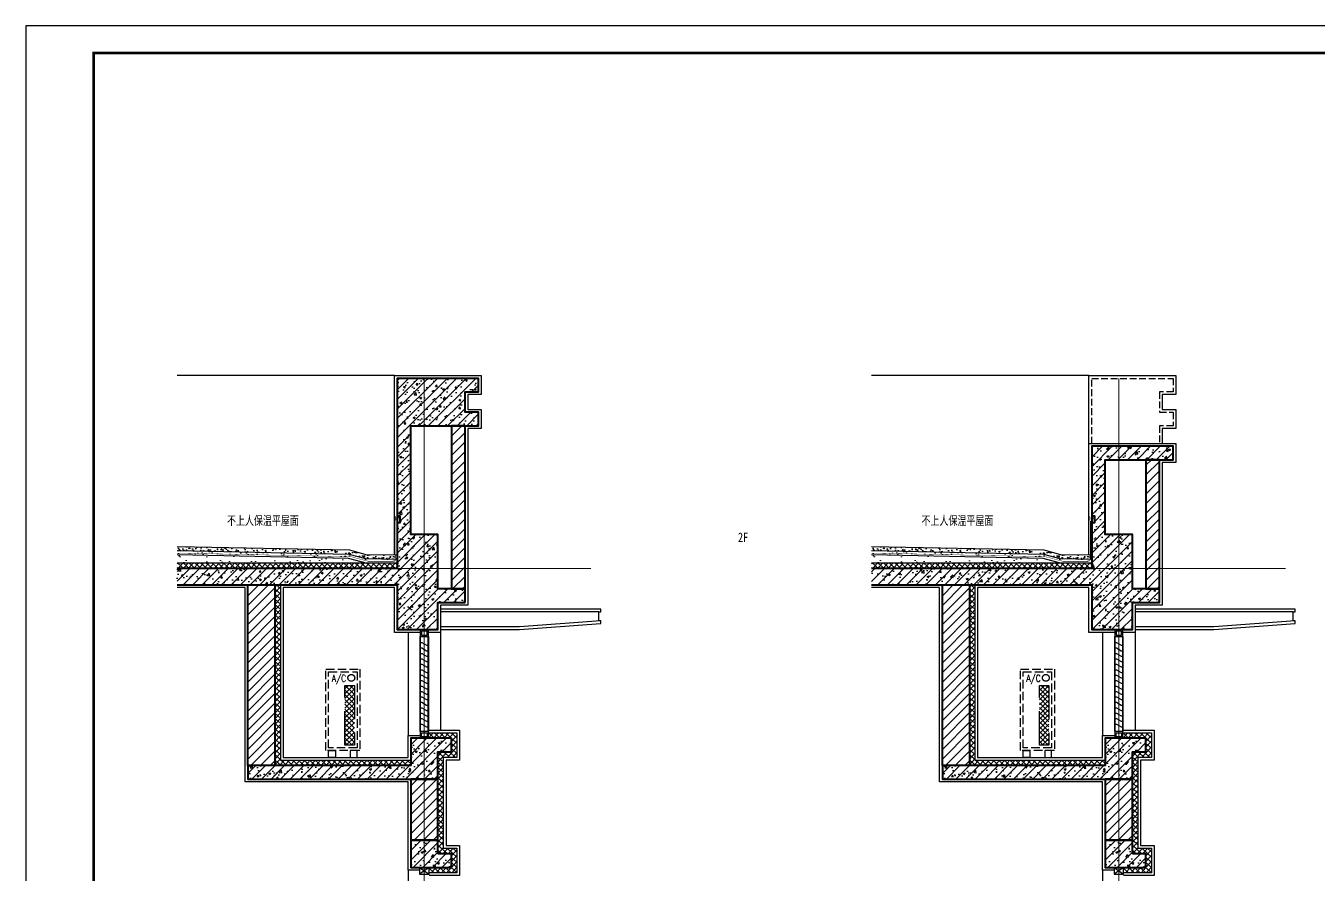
# Model space of a CAD drawing. Extents: x 1188826 to 1909461, y 608442 to 1651179.
# Drawn here: x 1791251 to 1800770, y 986048 to 992294 of the extents above; entities that cross this region are included whole.
import ezdxf

# ---------------------------------------------------------------- set-up
doc = ezdxf.new("R2010")
doc.units = 0
doc.header["$LTSCALE"] = 1000
doc.header["$MEASUREMENT"] = 0
for name, pattern in [('__DASH', [0.35, 0.25, -0.1]), ('ACAD_ISO10W100', [18.5, 12, -3, 0.5, -3]), ('DASH', [0.35, 0.25, -0.1]), ('DOTE', [2.42, 2, -0.2, 0.02, -0.2]), ('HIDDEN2', [0.1875, 0.125, -0.0625])]:
    doc.linetypes.add(name, pattern=pattern)
for name, color, linetype in [('A-HATH(填充)', 8, 'Continuous'), ('A-LM-HA(填充)', 8, 'Continuous'), ('A-LM-W(窗框)', 146, 'Continuous'), ('A-TEXT(房间)', 243, 'Continuous'), ('A-WA-I(保温层)', 40, 'Continuous'), ('A-WA-M(面层)', 43, 'Continuous'), ('A_H_MATERIAL', 40, 'Continuous'), ('PUB_TEXT', 4, 'Continuous'), ('WIN', 4, 'Continuous'), ('图框', 140, 'Continuous'), ('空调外机', 132, 'Continuous'), ('立面', 73, 'Continuous'), ('辅助线', 251, 'Continuous'), ('防水层', 192, 'Continuous')]:
    doc.layers.add(name, color=color, linetype=linetype)
for name, color, linetype, lineweight in [('DOTE', 19, 'DOTE', 9), ('PUB_HATCH', 8, 'Continuous', 9), ('WALL', 9, 'Continuous', 40)]:
    doc.layers.add(name, color=color, linetype=linetype, lineweight=lineweight)
doc.styles.add('HZ', font='txt.shx', dxfattribs={"width": 0.9, "bigfont": 'hztxt.shx'})
doc.styles.add('TXT', font='simplex.shx', dxfattribs={"width": 0.8, "bigfont": 'hztxt.shx'})
doc.styles.add('黑体', font='simhei.ttf')
pattern_1 = [(45, (492283.595, 356807.25), (-35.355339, 35.355339), []), (50, (492283.6, 356807.25), (143.452037, -12.550427), [15, -165]), (355, (492283.6, 356807.25), (-27.750267, 150.438427), [12, -132]), (100.4514, (492295.55, 356806.2), (115.701876, 137.887908), [12.748038, -140.228422]), (46.1842, (492283.6, 356847.25), (213.44821, -33.103803), [22.5, -247.5]), (96.6356, (492301.38, 356844.49), (186.93254, 194.823574), [19.122058, -210.3426]), (351.1842, (492283.6, 356847.25), (186.93239, 194.82372), [18, -198]), (21, (492303.6, 356837.25), (119.38141, -80.523778), [15, -165]), (326, (492303.6, 356837.25), (48.663066, 145.030009), [12, -132]), (71.4514, (492313.54, 356830.54), (168.044526, 64.5061), [12.748038, -140.228422]), (37.5, (492283.595, 356807.25), (2.431971, 66.5787708), [0, -130.4, 0, -134, 0, -132.5]), (7.5, (492283.595, 356807.25), (52.6139075, 78.8823424), [0, -76.4, 0, -127.4, 0, -50.5]), (327.5, (492238.995, 356807.25), (106.7644872, -4.5109743), [0, -50, 0, -156, 0, -207]), (317.5, (492218.995, 356807.25), (116.637234, 20.0209965), [0, -65, 0, -103.6, 0, -147])]
pattern_2 = [(47.8624052, (492303.57, 356808.247), (-20.97382044, 18.97631373), []), (137.8624052, (492303.57, 356808.247), (-18.97631373, -20.97382044), [])]
pattern_3 = [(37.5, (1325709.77, 620820.36), (-4.000078, 122.35331), [0, -96.52, 0, -107.95, 0, -103.1875]), (7.5, (1325709.77, 620820.36), (112.38082, 179.206275), [0, -52.07, 0, -86.995, 0, -33.3375]), (327.5, (1325631.66, 620820.36), (197.748093, 0.359296), [0, -31.75, 0, -114.3, 0, -149.225]), (317.5, (1325631.66, 620820.36), (190.889113, 55.73233), [0, -15.875, 0, -74.93, 0, -85.725])]
pattern_4 = [(45, (497399.35, 356807.25), (-35.355339, 35.355339), []), (50, (497399.35, 356807.25), (143.452037, -12.550427), [15, -165]), (355, (497399.35, 356807.25), (-27.750267, 150.438427), [12, -132]), (100.4514, (497411.3, 356806.2), (115.701876, 137.887908), [12.748038, -140.228422]), (46.1842, (497399.35, 356847.25), (213.44821, -33.103803), [22.5, -247.5]), (96.6356, (497417.14, 356844.49), (186.93254, 194.823574), [19.122058, -210.3426]), (351.1842, (497399.35, 356847.25), (186.93239, 194.82372), [18, -198]), (21, (497419.35, 356837.25), (119.38141, -80.523778), [15, -165]), (326, (497419.35, 356837.25), (48.663066, 145.030009), [12, -132]), (71.4514, (497429.3, 356830.54), (168.044526, 64.5061), [12.748038, -140.228422]), (37.5, (497399.35, 356807.25), (2.431971, 66.5787708), [0, -130.4, 0, -134, 0, -132.5]), (7.5, (497399.35, 356807.25), (52.6139075, 78.8823424), [0, -76.4, 0, -127.4, 0, -50.5]), (327.5, (497354.75, 356807.25), (106.7644872, -4.5109743), [0, -50, 0, -156, 0, -207]), (317.5, (497334.75, 356807.25), (116.637234, 20.0209965), [0, -65, 0, -103.6, 0, -147])]
pattern_5 = [(47.8624052, (497419.326, 356808.247), (-20.97382044, 18.97631373), []), (137.8624052, (497419.326, 356808.247), (-18.97631373, -20.97382044), [])]
pattern_6 = [(37.5, (1330825.53, 620820.36), (-4.000078, 122.35331), [0, -96.52, 0, -107.95, 0, -103.1875]), (7.5, (1330825.53, 620820.36), (112.38082, 179.206275), [0, -52.07, 0, -86.995, 0, -33.3375]), (327.5, (1330747.42, 620820.36), (197.748093, 0.359296), [0, -31.75, 0, -114.3, 0, -149.225]), (317.5, (1330747.42, 620820.36), (190.889113, 55.73233), [0, -15.875, 0, -74.93, 0, -85.725])]

# ---------------------------------------------------------------- blocks, each defined once
blk = doc.blocks.new('A$C63856392')
at = {"layer": '空调外机', "linetype": 'DASH'}
h = blk.add_hatch(dxfattribs=at)
h.set_pattern_fill('NET', color=256, scale=200, angle=45, style=0)
h.set_pattern_definition([(45, (-333662.741, 700712.276), (-17.6776695, 17.6776695), []), (135, (-333662.741, 700712.276), (-17.6776695, -17.6776695), [])])
h.paths.add_polyline_path([(140, 90), (210, 90), (210, 530), (140, 530)])
at = {"layer": '空调外机', "linetype": 'DASH', "ltscale": 0.25}
for points in [[(0, 650), (250, 650), (250, 50), (0, 50)], [(20, 630), (230, 630), (230, 70), (20, 70)]]:
    blk.add_lwpolyline(points, close=True, dxfattribs=at)
at = {"layer": '空调外机', "linetype": 'DASH'}
for points in [[(140, 530), (210, 530), (210, 90), (140, 90)], [(20, 50), (70, 50), (70, 0), (20, 0)], [(230, 50), (180, 50), (180, 0), (230, 0)]]:
    blk.add_lwpolyline(points, close=True, dxfattribs=at)
blk.add_circle((187.3, 585), 25, dxfattribs=at)
at = {"layer": '空调外机', "linetype": 'DASH', "style": 'HZ', "width": 0.8}
blk.add_text('A/C', height=50, dxfattribs=at).set_placement((44.4, 556.3))

msp = doc.modelspace()

# ---------------------------------------------------------------- hatches: boundary and pattern name
at = {"layer": 'A-HATH(填充)'}
h = msp.add_hatch(dxfattribs=at)
h.set_pattern_fill('钢筋混凝土', color=256, scale=20, style=0)
h.set_pattern_definition([(45, (511206.64, 356807.25), (-35.355339, 35.355339), []), (50, (511206.64, 356807.25), (143.452037, -12.550427), [15, -165]), (355, (511206.64, 356807.25), (-27.750267, 150.438427), [12, -132]), (100.4514, (511218.6, 356806.2), (115.701876, 137.887908), [12.748038, -140.228422]), (46.1842, (511206.64, 356847.25), (213.44821, -33.103803), [22.5, -247.5]), (96.6356, (511224.43, 356844.49), (186.93254, 194.823574), [19.122058, -210.3426]), (351.1842, (511206.64, 356847.25), (186.93239, 194.82372), [18, -198]), (21, (511226.64, 356837.25), (119.38141, -80.523778), [15, -165]), (326, (511226.64, 356837.25), (48.663066, 145.030009), [12, -132]), (71.4514, (511236.59, 356830.54), (168.044526, 64.5061), [12.748038, -140.228422]), (37.5, (511206.64, 356807.25), (2.431971, 66.5787708), [0, -130.4, 0, -134, 0, -132.5]), (7.5, (511206.64, 356807.25), (52.6139075, 78.8823424), [0, -76.4, 0, -127.4, 0, -50.5]), (327.5, (511162.04, 356807.25), (106.7644872, -4.5109743), [0, -50, 0, -156, 0, -207]), (317.5, (511142.04, 356807.25), (116.637234, 20.0209965), [0, -65, 0, -103.6, 0, -147])])
h.paths.add_polyline_path([(1792364.9, 988298.4), (1792364.9, 988178.4), (1793985.8, 988178.4), (1793985.8, 987848.4), (1794285.8, 987848.4), (1794285.8, 988048.4), (1794485.8, 988048.4), (1794485.8, 988148.4), (1794285.8, 988148.4), (1794285.8, 988548.4), (1794085.8, 988548.4), (1794085.8, 989348.4), (1794585.8, 989348.4), (1794585.8, 989448.4), (1794485.8, 989448.4), (1794485.8, 989598.4), (1794585.8, 989598.4), (1794585.8, 989698.4), (1793985.8, 989698.4), (1793985.8, 988298.4)])
h = msp.add_hatch(dxfattribs=at)
h.set_pattern_fill('钢筋混凝土', color=256, scale=20, style=0)
h.set_pattern_definition([(45, (499282.53, 356807.25), (-35.355339, 35.355339), []), (50, (499282.53, 356807.25), (143.452037, -12.550427), [15, -165]), (355, (499282.53, 356807.25), (-27.750267, 150.438427), [12, -132]), (100.4514, (499294.48, 356806.2), (115.701876, 137.887908), [12.748038, -140.228422]), (46.1842, (499282.53, 356847.25), (213.44821, -33.103803), [22.5, -247.5]), (96.6356, (499300.32, 356844.49), (186.93254, 194.823574), [19.122058, -210.3426]), (351.1842, (499282.53, 356847.25), (186.93239, 194.82372), [18, -198]), (21, (499302.53, 356837.25), (119.38141, -80.523778), [15, -165]), (326, (499302.53, 356837.25), (48.663066, 145.030009), [12, -132]), (71.4514, (499312.48, 356830.54), (168.044526, 64.5061), [12.748038, -140.228422]), (37.5, (499282.53, 356807.25), (2.431971, 66.5787708), [0, -130.4, 0, -134, 0, -132.5]), (7.5, (499282.53, 356807.25), (52.6139075, 78.8823424), [0, -76.4, 0, -127.4, 0, -50.5]), (327.5, (499237.93, 356807.25), (106.7644872, -4.5109743), [0, -50, 0, -156, 0, -207]), (317.5, (499217.93, 356807.25), (116.637234, 20.0209965), [0, -65, 0, -103.6, 0, -147])])
h.paths.add_polyline_path([(1797480.7, 988298.4), (1797480.7, 988178.4), (1799101.6, 988178.4), (1799101.6, 987848.4), (1799401.6, 987848.4), (1799401.6, 988048.4), (1799601.6, 988048.4), (1799601.6, 988148.4), (1799401.6, 988148.4), (1799401.6, 988548.4), (1799201.6, 988548.4), (1799201.6, 989098.4), (1799701.6, 989098.4), (1799701.6, 989198.4), (1799101.6, 989198.4), (1799101.6, 988298.4)])
h = msp.add_hatch(dxfattribs=at)
h.set_pattern_fill('钢筋混凝土', color=256, scale=20, style=0)
h.set_pattern_definition(pattern_1)
h.paths.add_polyline_path([(1794385.8, 987048.3), (1794085.8, 987048.3), (1794085.8, 986848.3), (1792885.8, 986848.3), (1792885.8, 986748.3), (1794285.8, 986748.3), (1794285.8, 986948.3), (1794385.8, 986948.3)])
h = msp.add_hatch(dxfattribs=at)
h.set_pattern_fill('钢筋混凝土', color=256, scale=20, style=0)
h.set_pattern_definition(pattern_4)
h.paths.add_polyline_path([(1799501.6, 987048.3), (1799201.6, 987048.3), (1799201.6, 986848.3), (1798001.6, 986848.3), (1798001.6, 986748.3), (1799401.6, 986748.3), (1799401.6, 986948.3), (1799501.6, 986948.3)])
h = msp.add_hatch(dxfattribs=at)
h.set_pattern_fill('钢筋混凝土', color=256, scale=20, style=0)
h.set_pattern_definition(pattern_1)
h.paths.add_polyline_path([(1794285.8, 986198.4), (1794285.8, 986298.4), (1794085.8, 986298.4), (1794085.8, 986098.4), (1794385.8, 986098.4), (1794385.8, 986198.4)])
h = msp.add_hatch(dxfattribs=at)
h.set_pattern_fill('钢筋混凝土', color=256, scale=20, style=0)
h.set_pattern_definition(pattern_4)
h.paths.add_polyline_path([(1799401.6, 986198.4), (1799401.6, 986298.4), (1799201.6, 986298.4), (1799201.6, 986098.4), (1799501.6, 986098.4), (1799501.6, 986198.4)])
at = {"layer": 'A-LM-HA(填充)'}
h = msp.add_hatch(dxfattribs=at)
h.set_pattern_fill('混凝土', color=256, scale=10, style=0)
h.set_pattern_definition([(50, (1325709.77, 620820.36), (71.726018, -6.2752135), [7.5, -82.5]), (355, (1325709.77, 620820.36), (-13.875133, 75.219213), [6, -66]), (100.4514, (1325715.746, 620819.836), (57.850938, 68.943954), [6.374019, -70.114211]), (46.1842, (1325709.77, 620840.36), (106.724105, -16.551901), [11.25, -123.75]), (96.6356, (1325718.66, 620838.98), (93.46627, 97.411787), [9.561029, -105.1713]), (351.1842, (1325709.77, 620840.36), (93.466195, 97.41186), [9, -99]), (21, (1325719.77, 620835.36), (59.690705, -40.261889), [7.5, -82.5]), (326, (1325719.77, 620835.36), (24.331533, 72.5150045), [6, -66]), (71.4514, (1325724.74, 620832.004), (84.022263, 32.25305), [6.374019, -70.114211]), (37.5, (1325709.77, 620820.36), (1.2159855, 33.2893854), [0, -65.2, 0, -67, 0, -66.25]), (7.5, (1325709.77, 620820.36), (26.3069537, 39.4411712), [0, -38.2, 0, -63.7, 0, -25.25]), (327.5, (1325687.47, 620820.36), (53.3822436, -2.2554872), [0, -25, 0, -78, 0, -103.5]), (317.5, (1325677.47, 620820.36), (58.318617, 10.0104982), [0, -32.5, 0, -51.8, 0, -73.5])])
h.paths.add_polyline_path([(1792364.9, 988460.6), (1792364.9, 988430.6), (1793629.8, 988405.3), (1793751.7, 988372.8), (1793985.8, 988368.2), (1793985.8, 988398.2), (1793756, 988402.8), (1793634, 988435.2)])
h = msp.add_hatch(dxfattribs=at)
h.set_pattern_fill('混凝土', color=256, scale=10, style=0)
h.set_pattern_definition([(50, (1330825.525, 620820.36), (71.726018, -6.2752135), [7.5, -82.5]), (355, (1330825.525, 620820.36), (-13.875133, 75.219213), [6, -66]), (100.4514, (1330831.5, 620819.836), (57.850938, 68.943954), [6.374019, -70.114211]), (46.1842, (1330825.525, 620840.36), (106.724105, -16.551901), [11.25, -123.75]), (96.6356, (1330834.42, 620838.98), (93.46627, 97.411787), [9.561029, -105.1713]), (351.1842, (1330825.53, 620840.36), (93.466195, 97.41186), [9, -99]), (21, (1330835.525, 620835.36), (59.690705, -40.261889), [7.5, -82.5]), (326, (1330835.525, 620835.36), (24.331533, 72.5150045), [6, -66]), (71.4514, (1330840.5, 620832.004), (84.022263, 32.25305), [6.374019, -70.114211]), (37.5, (1330825.525, 620820.36), (1.2159855, 33.2893854), [0, -65.2, 0, -67, 0, -66.25]), (7.5, (1330825.525, 620820.36), (26.3069537, 39.4411712), [0, -38.2, 0, -63.7, 0, -25.25]), (327.5, (1330803.225, 620820.36), (53.3822436, -2.2554872), [0, -25, 0, -78, 0, -103.5]), (317.5, (1330793.225, 620820.36), (58.318617, 10.0104982), [0, -32.5, 0, -51.8, 0, -73.5])])
h.paths.add_polyline_path([(1797480.7, 988460.6), (1797480.7, 988430.6), (1798745.6, 988405.3), (1798867.5, 988372.8), (1799101.6, 988368.2), (1799101.6, 988398.2), (1798871.7, 988402.8), (1798749.8, 988435.2)])
at = {"layer": 'PUB_HATCH'}
h = msp.add_hatch(dxfattribs=at)
h.set_pattern_fill('普通砖', color=256, scale=20, style=0)
h.set_pattern_definition([(45, (511206.64, 356843.15), (-35.3553532, 35.3553532), [])])
h.paths.add_polyline_path([(1794385.8, 988148.4), (1794485.8, 988148.4), (1794485.8, 989348.4), (1794385.8, 989348.4)])
h = msp.add_hatch(dxfattribs=at)
h.set_pattern_fill('普通砖', color=256, scale=20, style=0)
h.set_pattern_definition([(45, (499282.53, 356843.15), (-35.3553532, 35.3553532), [])])
h.paths.add_polyline_path([(1799501.6, 988148.4), (1799601.6, 988148.4), (1799601.6, 989098.4), (1799501.6, 989098.4)])
h = msp.add_hatch(dxfattribs=at)
h.set_pattern_fill('AR-SAND', color=256, scale=50)
h.set_pattern_definition(pattern_3)
h.paths.add_polyline_path([(1792364.9, 988430.6), (1792364.9, 988400.6), (1793625.6, 988375.4), (1793764.6, 988338.4), (1793985.8, 988338.4), (1793985.8, 988368.2), (1793751.7, 988372.8), (1793629.8, 988405.3)])
h = msp.add_hatch(dxfattribs=at)
h.set_pattern_fill('AR-SAND', color=256, scale=50)
h.set_pattern_definition(pattern_3)
h.paths.add_polyline_path([(1792364.9, 988400.6), (1792364.9, 988338.4), (1793764.6, 988338.4), (1793625.6, 988375.4)])
h = msp.add_hatch(dxfattribs=at)
h.set_pattern_fill('AR-SAND', color=256, scale=50)
h.set_pattern_definition(pattern_6)
h.paths.add_polyline_path([(1797480.7, 988430.6), (1797480.7, 988400.6), (1798741.3, 988375.4), (1798880.4, 988338.4), (1799101.6, 988338.4), (1799101.6, 988368.2), (1798867.5, 988372.8), (1798745.6, 988405.3)])
h = msp.add_hatch(dxfattribs=at)
h.set_pattern_fill('AR-SAND', color=256, scale=50)
h.set_pattern_definition(pattern_6)
h.paths.add_polyline_path([(1797480.7, 988400.6), (1797480.7, 988338.4), (1798880.4, 988338.4), (1798741.3, 988375.4)])
h = msp.add_hatch(dxfattribs=at)
h.set_pattern_fill('多孔材料', color=256, scale=10, angle=2.86241, style=0)
h.set_pattern_definition(pattern_2)
h.paths.add_polyline_path([(1793985.8, 988298.4), (1793985.8, 988338.4), (1792364.9, 988338.4), (1792364.9, 988298.4)])
h = msp.add_hatch(dxfattribs=at)
h.set_pattern_fill('多孔材料', color=256, scale=10, angle=2.86241, style=0)
h.set_pattern_definition(pattern_5)
edge = h.paths.add_edge_path()
edge.add_line((1797480.7, 988298.4), (1799101.6, 988298.4))
edge.add_line((1799101.6, 988298.4), (1799101.6, 988338.4))
edge.add_line((1799101.6, 988338.4), (1797480.7, 988338.4))
h = msp.add_hatch(dxfattribs=at)
h.set_pattern_fill('普通砖', color=256, scale=20, style=0)
h.set_pattern_definition([(45, (492283.595, 356843.15), (-35.3553532, 35.3553532), [])])
h.paths.add_polyline_path([(1792885.8, 988178.4), (1793085.8, 988178.4), (1793085.8, 986848.3), (1792885.8, 986848.3)])
h = msp.add_hatch(dxfattribs=at)
h.set_pattern_fill('多孔材料', color=256, scale=10, angle=2.86241, style=0)
h.set_pattern_definition(pattern_2)
h.paths.add_polyline_path([(1793125.8, 988178.4), (1793085.8, 988178.4), (1793085.8, 986848.3), (1794085.8, 986848.3), (1794085.8, 986888.3), (1793125.8, 986888.3)])
h = msp.add_hatch(dxfattribs=at)
h.set_pattern_fill('普通砖', color=256, scale=20, style=0)
h.set_pattern_definition([(45, (497399.35, 356843.15), (-35.3553532, 35.3553532), [])])
h.paths.add_polyline_path([(1798001.6, 988178.4), (1798201.6, 988178.4), (1798201.6, 986848.3), (1798001.6, 986848.3)])
h = msp.add_hatch(dxfattribs=at)
h.set_pattern_fill('多孔材料', color=256, scale=10, angle=2.86241, style=0)
h.set_pattern_definition(pattern_5)
h.paths.add_polyline_path([(1798241.6, 988178.4), (1798201.6, 988178.4), (1798201.6, 986848.3), (1799201.6, 986848.3), (1799201.6, 986888.3), (1798241.6, 986888.3)])
h = msp.add_hatch(dxfattribs=at)
h.set_pattern_fill('多孔材料', color=256, scale=10, angle=2.86241, style=0)
h.set_pattern_definition(pattern_2)
h.paths.add_polyline_path([(1794325.8, 986908.3), (1794425.8, 986908.3), (1794425.8, 987088.3), (1794215.8, 987088.3), (1794215.8, 987048.3), (1794385.8, 987048.3), (1794385.8, 986948.3), (1794285.8, 986948.3), (1794285.8, 986748.3), (1794285.8, 986298.4), (1794285.8, 986298.4), (1794285.8, 986198.4), (1794385.8, 986198.4), (1794385.8, 986098.4), (1794220.8, 986098.4), (1794220.8, 986058.4), (1794425.8, 986058.4), (1794425.8, 986238.4), (1794325.8, 986238.4)])
h = msp.add_hatch(dxfattribs=at)
h.set_pattern_fill('多孔材料', color=256, scale=10, angle=2.86241, style=0)
h.set_pattern_definition(pattern_5)
h.paths.add_polyline_path([(1799441.6, 986908.3), (1799541.6, 986908.3), (1799541.6, 987088.3), (1799331.6, 987088.3), (1799331.6, 987048.3), (1799501.6, 987048.3), (1799501.6, 986948.3), (1799401.6, 986948.3), (1799401.6, 986748.3), (1799401.6, 986298.4), (1799401.6, 986298.4), (1799401.6, 986198.4), (1799501.6, 986198.4), (1799501.6, 986098.4), (1799336.6, 986098.4), (1799336.6, 986058.4), (1799541.6, 986058.4), (1799541.6, 986238.4), (1799441.6, 986238.4)])
h = msp.add_hatch(dxfattribs=at)
h.set_pattern_fill('普通砖', color=256, scale=20, style=0)
h.set_pattern_definition([(45, (481458.33, 365338.814), (-35.3553532, 35.3553532), [])])
h.paths.add_polyline_path([(1794085.8, 986298.4), (1794285.8, 986298.4), (1794285.8, 986748.3), (1794085.8, 986748.3)])
h = msp.add_hatch(dxfattribs=at)
h.set_pattern_fill('普通砖', color=256, scale=20, style=0)
h.set_pattern_definition([(45, (486574.09, 365338.814), (-35.3553532, 35.3553532), [])])
h.paths.add_polyline_path([(1799201.6, 986298.4), (1799401.6, 986298.4), (1799401.6, 986748.3), (1799201.6, 986748.3)])

# ---------------------------------------------------------------- linework, layer by layer
at = {"layer": 'A-LM-W(窗框)'}
for p, q in [((1794150.8, 986098.4, 0), (1794220.8, 986048.4, 0)), ((1794220.8, 986098.4, 0), (1794150.8, 986048.4, 0)), ((1799266.6, 986098.4, 0), (1799336.6, 986048.4, 0)), ((1799336.6, 986098.4, 0), (1799266.6, 986048.4, 0))]:
    msp.add_line(p, q, dxfattribs=at)
at = {"layer": 'A-LM-W(窗框)', "elevation": 0}
for points in [[(1794220.8, 986098.4), (1794150.8, 986098.4), (1794150.8, 986048.4), (1794220.8, 986048.4), (1794220.8, 986098.4)], [(1799336.6, 986098.4), (1799266.6, 986098.4), (1799266.6, 986048.4), (1799336.6, 986048.4), (1799336.6, 986098.4)]]:
    msp.add_lwpolyline(points, dxfattribs=at)
at = {"layer": 'A-WA-I(保温层)'}
for points in [[(1792364.9, 988298.4), (1793985.8, 988298.4), (1793985.8, 988338.4), (1792364.9, 988338.4)], [(1797480.7, 988298.4), (1799101.6, 988298.4), (1799101.6, 988338.4), (1797480.7, 988338.4)], [(1793125.8, 988178.4), (1793125.8, 986888.3), (1794085.8, 986888.3)], [(1798241.6, 988178.4), (1798241.6, 986888.3), (1799201.6, 986888.3)], [(1794215.8, 987088.3), (1794425.8, 987088.3), (1794425.8, 986908.3), (1794325.8, 986908.3), (1794325.8, 986238.4), (1794425.8, 986238.4), (1794425.8, 986058.4), (1794220.8, 986058.4)], [(1799331.6, 987088.3), (1799541.6, 987088.3), (1799541.6, 986908.3), (1799441.6, 986908.3), (1799441.6, 986238.4), (1799541.6, 986238.4), (1799541.6, 986058.4), (1799336.6, 986058.4)]]:
    msp.add_lwpolyline(points, dxfattribs=at)
at = {"layer": 'A-WA-M(面层)'}
for points in [[(1793965.8, 988398.6), (1793965.8, 989718.4), (1794605.8, 989718.4), (1794605.8, 989578.4), (1794505.8, 989578.4), (1794505.8, 989468.4), (1794605.8, 989468.4), (1794605.8, 989328.4), (1794505.8, 989328.4), (1794505.8, 988028.4), (1794305.8, 988028.4), (1794305.8, 987828.4), (1794215.8, 987828.4)], [(1799081.6, 988398.6), (1799081.6, 989218.4), (1799721.6, 989218.4), (1799721.6, 989078.4), (1799621.6, 989078.4), (1799621.6, 988028.4), (1799421.6, 988028.4), (1799421.6, 987828.4), (1799331.6, 987828.4)], [(1792364.9, 988460.6), (1793634, 988435.2), (1793756, 988402.8)], [(1797480.7, 988460.6), (1798749.8, 988435.2), (1798871.7, 988402.8)], [(1792364.9, 988430.6), (1793629.8, 988405.3), (1793751.7, 988372.8), (1793985.8, 988368.2)], [(1792364.9, 988400.6), (1793625.6, 988375.4), (1793764.6, 988338.4)], [(1793756, 988402.8), (1793985.2, 988398.2)], [(1797480.7, 988430.6), (1798745.6, 988405.3), (1798867.5, 988372.8), (1799101.6, 988368.2)], [(1797480.7, 988400.6), (1798741.3, 988375.4), (1798880.4, 988338.4)], [(1798871.7, 988402.8), (1799101, 988398.2)], [(1794155.8, 987828.3), (1793965.8, 987828.4), (1793965.8, 988158.4), (1793145.8, 988158.4), (1793145.8, 986908.3), (1794065.8, 986908.3), (1794065.8, 987068.3), (1794155.8, 987068.3)], [(1799271.5, 987828.3), (1799081.6, 987828.4), (1799081.6, 988158.4), (1798261.6, 988158.4), (1798261.6, 986908.3), (1799181.6, 986908.3), (1799181.6, 987068.3), (1799271.6, 987068.3)], [(1794215.8, 987108.3), (1794445.8, 987108.3), (1794445.8, 986888.3), (1794345.8, 986888.3), (1794345.8, 986258.4), (1794445.8, 986258.4), (1794445.8, 986038.4), (1794220.8, 986038.4)], [(1799331.6, 987108.3), (1799561.6, 987108.3), (1799561.6, 986888.3), (1799461.6, 986888.3), (1799461.6, 986258.4), (1799561.6, 986258.4), (1799561.6, 986038.4), (1799336.6, 986038.4)]]:
    msp.add_lwpolyline(points, dxfattribs=at)
at = {"layer": 'A-WA-M(面层)', "elevation": 0}
for points in [[(1794150.8, 986078.4), (1794065.8, 986078.4), (1794065.8, 986728.3), (1792865.8, 986728.3), (1792865.8, 988158.4), (1792364.9, 988158.4)], [(1799266.6, 986078.4), (1799181.6, 986078.4), (1799181.6, 986728.3), (1797981.6, 986728.3), (1797981.6, 988158.4), (1797480.7, 988158.4)]]:
    msp.add_lwpolyline(points, dxfattribs=at)
at = {"layer": 'A_H_MATERIAL'}
for p, q in [((1794155.8, 987098.3), (1794155.8, 987798.3)), ((1794158.8, 987098.3), (1794158.8, 987798.3)), ((1794212.8, 987798.3), (1794212.8, 987098.3)), ((1794215.8, 987798.3), (1794215.8, 987098.3)), ((1799271.6, 987098.3), (1799271.6, 987798.3)), ((1799274.6, 987098.3), (1799274.6, 987798.3)), ((1799328.6, 987798.3), (1799328.6, 987098.3)), ((1799331.6, 987798.3), (1799331.6, 987098.3))]:
    msp.add_line(p, q, dxfattribs=at)
for points in [[(1794215.8, 987848.3), (1794155.8, 987848.3), (1794155.8, 987798.3), (1794215.8, 987798.3)], [(1794205.8, 987838.3), (1794165.8, 987838.3), (1794165.8, 987808.3), (1794205.8, 987808.3)], [(1799331.6, 987848.3), (1799271.6, 987848.3), (1799271.6, 987798.3), (1799331.6, 987798.3)], [(1799321.6, 987838.3), (1799281.6, 987838.3), (1799281.6, 987808.3), (1799321.6, 987808.3)], [(1794215.8, 987098.3), (1794155.8, 987098.3), (1794155.8, 987048.3), (1794215.8, 987048.3)], [(1794205.8, 987058.3), (1794165.8, 987058.3), (1794165.8, 987088.3), (1794205.8, 987088.3)], [(1799331.6, 987098.3), (1799271.6, 987098.3), (1799271.6, 987048.3), (1799331.6, 987048.3)], [(1799321.6, 987058.3), (1799281.6, 987058.3), (1799281.6, 987088.3), (1799321.6, 987088.3)]]:
    msp.add_lwpolyline(points, close=True, dxfattribs=at)
for points in [[(1794158.8, 987753.4), (1794168.8, 987753.4), (1794202.8, 987733.4), (1794212.8, 987733.4)], [(1794158.8, 987713.4), (1794168.8, 987713.4), (1794202.8, 987693.4), (1794212.8, 987693.4)], [(1799274.6, 987753.4), (1799284.6, 987753.4), (1799318.6, 987733.4), (1799328.6, 987733.4)], [(1799274.6, 987713.4), (1799284.6, 987713.4), (1799318.6, 987693.4), (1799328.6, 987693.4)], [(1794158.8, 987673.4), (1794168.8, 987673.4), (1794202.8, 987653.4), (1794212.8, 987653.4)], [(1794158.8, 987633.4), (1794168.8, 987633.4), (1794202.8, 987613.4), (1794212.8, 987613.4)], [(1794158.8, 987593.4), (1794168.8, 987593.4), (1794202.8, 987573.4), (1794212.8, 987573.4)], [(1799274.6, 987673.4), (1799284.6, 987673.4), (1799318.6, 987653.4), (1799328.6, 987653.4)], [(1799274.6, 987633.4), (1799284.6, 987633.4), (1799318.6, 987613.4), (1799328.6, 987613.4)], [(1799274.6, 987593.4), (1799284.6, 987593.4), (1799318.6, 987573.4), (1799328.6, 987573.4)], [(1794158.8, 987553.4), (1794168.8, 987553.4), (1794202.8, 987533.4), (1794212.8, 987533.4)], [(1794158.8, 987513.4), (1794168.8, 987513.4), (1794202.8, 987493.4), (1794212.8, 987493.4)], [(1799274.6, 987553.4), (1799284.6, 987553.4), (1799318.6, 987533.4), (1799328.6, 987533.4)], [(1799274.6, 987513.4), (1799284.6, 987513.4), (1799318.6, 987493.4), (1799328.6, 987493.4)], [(1794158.8, 987473.4), (1794168.8, 987473.4), (1794202.8, 987453.4), (1794212.8, 987453.4)], [(1794158.8, 987433.4), (1794168.8, 987433.4), (1794202.8, 987413.4), (1794212.8, 987413.4)], [(1799274.6, 987473.4), (1799284.6, 987473.4), (1799318.6, 987453.4), (1799328.6, 987453.4)], [(1799274.6, 987433.4), (1799284.6, 987433.4), (1799318.6, 987413.4), (1799328.6, 987413.4)], [(1794158.8, 987393.4), (1794168.8, 987393.4), (1794202.8, 987373.4), (1794212.8, 987373.4)], [(1794158.8, 987353.4), (1794168.8, 987353.4), (1794202.8, 987333.4), (1794212.8, 987333.4)], [(1794158.8, 987313.4), (1794168.8, 987313.4), (1794202.8, 987293.4), (1794212.8, 987293.4)], [(1799274.6, 987393.4), (1799284.6, 987393.4), (1799318.6, 987373.4), (1799328.6, 987373.4)], [(1799274.6, 987353.4), (1799284.6, 987353.4), (1799318.6, 987333.4), (1799328.6, 987333.4)], [(1799274.6, 987313.4), (1799284.6, 987313.4), (1799318.6, 987293.4), (1799328.6, 987293.4)], [(1794158.8, 987273.4), (1794168.8, 987273.4), (1794202.8, 987253.4), (1794212.8, 987253.4)], [(1794158.8, 987233.4), (1794168.8, 987233.4), (1794202.8, 987213.4), (1794212.8, 987213.4)], [(1799274.6, 987273.4), (1799284.6, 987273.4), (1799318.6, 987253.4), (1799328.6, 987253.4)], [(1799274.6, 987233.4), (1799284.6, 987233.4), (1799318.6, 987213.4), (1799328.6, 987213.4)], [(1794158.8, 987193.4), (1794168.8, 987193.4), (1794202.8, 987173.4), (1794212.8, 987173.4)], [(1794158.8, 987153.4), (1794168.8, 987153.4), (1794202.8, 987133.4), (1794212.8, 987133.4)], [(1799274.6, 987193.4), (1799284.6, 987193.4), (1799318.6, 987173.4), (1799328.6, 987173.4)], [(1799274.6, 987153.4), (1799284.6, 987153.4), (1799318.6, 987133.4), (1799328.6, 987133.4)]]:
    msp.add_lwpolyline(points, dxfattribs=at)
at = {"layer": 'DOTE', "linetype": 'ACAD_ISO10W100', "ltscale": 100}
for p, q in [((1794185.8, 989698.4), (1794185.8, 982798.4)), ((1799301.6, 989698.4), (1799301.6, 982798.4)), ((1792364.9, 988298.4), (1795413, 988298.4)), ((1797480.7, 988298.4), (1800528.7, 988298.4))]:
    msp.add_line(p, q, dxfattribs=at)
at = {"layer": 'WALL'}
for points in [[(1794485.8, 988048.4), (1794485.8, 988148.4), (1794285.8, 988148.4), (1794285.8, 988548.4), (1794085.8, 988548.4), (1794085.8, 989348.4), (1794585.8, 989348.4), (1794585.8, 989448.4), (1794485.8, 989448.4), (1794485.8, 989598.4), (1794585.8, 989598.4), (1794585.8, 989698.4), (1793985.8, 989698.4), (1793985.8, 988298.4), (1792364.9, 988298.4)], [(1793985.8, 989698.4), (1793985.8, 989348.4)], [(1799401.6, 988148.4), (1799401.6, 988548.4), (1799201.6, 988548.4), (1799201.6, 989098.4), (1799701.6, 989098.4), (1799701.6, 989198.4), (1799101.6, 989198.4), (1799101.6, 988298.4), (1797480.7, 988298.4)], [(1793985.8, 988685.3), (1794005.8, 988685.3), (1794005.8, 988635.3), (1793985.8, 988635.3)], [(1799101.6, 988685.3), (1799121.6, 988685.3), (1799121.6, 988635.3), (1799101.6, 988635.3)], [(1792364.9, 988178.4), (1793985.8, 988178.4), (1793985.8, 987848.4), (1794285.8, 987848.4), (1794285.8, 988048.4), (1794485.8, 988048.4)], [(1797480.7, 988178.4), (1799101.6, 988178.4), (1799101.6, 987848.4), (1799401.6, 987848.4), (1799401.6, 988048.4), (1799601.6, 988048.4), (1799601.6, 988148.4), (1799401.6, 988148.4)], [(1794385.8, 987048.3), (1794085.8, 987048.3), (1794085.8, 986848.3), (1792885.8, 986848.3), (1792885.8, 986748.3), (1794285.8, 986748.3), (1794285.8, 986948.3), (1794385.8, 986948.3), (1794385.8, 987048.3)], [(1799501.6, 987048.3), (1799201.6, 987048.3), (1799201.6, 986848.3), (1798001.6, 986848.3), (1798001.6, 986748.3), (1799401.6, 986748.3), (1799401.6, 986948.3), (1799501.6, 986948.3), (1799501.6, 987048.3)], [(1794285.8, 986198.4), (1794285.8, 986298.4), (1794085.8, 986298.4), (1794085.8, 986098.4), (1794385.8, 986098.4), (1794385.8, 986198.4), (1794285.8, 986198.4)], [(1799401.6, 986198.4), (1799401.6, 986298.4), (1799201.6, 986298.4), (1799201.6, 986098.4), (1799501.6, 986098.4), (1799501.6, 986198.4), (1799401.6, 986198.4)]]:
    msp.add_lwpolyline(points, dxfattribs=at)
for points in [[(1794385.8, 988148.4), (1794485.8, 988148.4), (1794485.8, 989348.4), (1794385.8, 989348.4)], [(1799501.6, 988148.4), (1799601.6, 988148.4), (1799601.6, 989098.4), (1799501.6, 989098.4)], [(1792885.8, 988178.4), (1793085.8, 988178.4), (1793085.8, 986848.3), (1792885.8, 986848.3)], [(1798001.6, 988178.4), (1798201.6, 988178.4), (1798201.6, 986848.3), (1798001.6, 986848.3)], [(1794085.8, 986298.4), (1794285.8, 986298.4), (1794285.8, 986748.3), (1794085.8, 986748.3)], [(1799201.6, 986298.4), (1799401.6, 986298.4), (1799401.6, 986748.3), (1799201.6, 986748.3)]]:
    msp.add_lwpolyline(points, close=True, dxfattribs=at)
at = {"layer": '图框'}
msp.add_lwpolyline([(1791250.9, 980413.6), (1808070.9, 980413.6), (1808070.9, 992293.6), (1791250.9, 992293.6)], close=True, dxfattribs=at)
at = {"layer": '图框', "const_width": 20}
msp.add_lwpolyline([(1791750.9, 980613.6), (1807870.9, 980613.6), (1807870.9, 992093.6), (1791750.9, 992093.6)], close=True, dxfattribs=at)
at = {"layer": '立面', "color": 4}
for p, q in [((1795470.8, 987978.4), (1794305.8, 987978.4)), ((1800586.6, 987978.4), (1799421.6, 987978.4))]:
    msp.add_line(p, q, dxfattribs=at)
for points in [[(1794305.8, 987848.4), (1794885.8, 987848.4), (1795485.8, 987893.4), (1795485.8, 987913.4), (1795470.8, 987912.2), (1795470.8, 987978.4), (1795485.8, 987978.4), (1795485.8, 987998.4), (1794305.8, 987998.4), (1794305.8, 987848.4)], [(1799421.6, 987848.4), (1800001.6, 987848.4), (1800601.6, 987893.4), (1800601.6, 987913.4), (1800586.6, 987912.2), (1800586.6, 987978.4), (1800601.6, 987978.4), (1800601.6, 987998.4), (1799421.6, 987998.4)], [(1799421.6, 987998.4), (1799421.6, 987848.4)], [(1795485.8, 987913.3), (1794886.6, 987868.4), (1794305.8, 987868.4)], [(1800601.6, 987913.3), (1800002.3, 987868.4), (1799421.6, 987868.4)]]:
    msp.add_lwpolyline(points, dxfattribs=at)
at = {"layer": '辅助线'}
for points in [[(1793965.8, 989718.4), (1792364.9, 989718.4)], [(1799081.6, 989718.4), (1797480.7, 989718.4)], [(1799081.6, 989218.4), (1799081.6, 989718.4), (1799721.6, 989718.4), (1799721.6, 989578.4), (1799621.6, 989578.4), (1799621.6, 989468.4), (1799721.6, 989468.4), (1799721.6, 989328.4), (1799621.6, 989328.4), (1799621.6, 989218.4)], [(1794065.8, 987828.4), (1794065.8, 987068.3)], [(1794305.8, 987828.4), (1794305.8, 987108.3)], [(1799181.6, 987828.4), (1799181.6, 987068.3)], [(1799421.6, 987828.4), (1799421.6, 987108.3)]]:
    msp.add_lwpolyline(points, dxfattribs=at)
at = {"layer": '辅助线', "linetype": '__DASH', "ltscale": 0.2}
msp.add_lwpolyline([(1799101.6, 989218.4), (1799101.6, 989698.4), (1799701.6, 989698.4), (1799701.6, 989598.4), (1799601.6, 989598.4), (1799601.6, 989448.4), (1799701.6, 989448.4), (1799701.6, 989348.4), (1799601.6, 989348.4), (1799601.6, 989218.4)], dxfattribs=at)
at = {"layer": '辅助线', "elevation": 0}
for points in [[(1794065.8, 986078.4), (1794065.8, 983498.4)], [(1799181.6, 986078.4), (1799181.6, 983498.4)]]:
    msp.add_lwpolyline(points, dxfattribs=at)
at = {"layer": '防水层', "linetype": 'HIDDEN2', "ltscale": 0.2, "const_width": 3}
for points in [[(1793975.8, 988649.3), (1793975.8, 988378.4, -0.411589), (1793951, 988353.4, -0.002239), (1793950.7, 988353.4), (1793771.2, 988353.4, -0.065108), (1793762.2, 988354.5), (1793652.8, 988383.6, 0.059743), (1793644.6, 988384.8), (1792364.9, 988412.2)], [(1793980.8, 988649.3), (1793980.8, 988378.4, -0.410517), (1793951.2, 988348.4, -0.003156), (1793950.7, 988348.4), (1793771.2, 988348.4)], [(1799091.6, 988649.3), (1799091.6, 988378.4, -0.411589), (1799066.8, 988353.4, -0.002239), (1799066.4, 988353.4), (1798886.9, 988353.4, -0.065108), (1798877.9, 988354.5), (1798768.6, 988383.6, 0.059743), (1798760.3, 988384.8), (1797480.7, 988412.2)], [(1799096.6, 988649.3), (1799096.6, 988378.4, -0.410517), (1799066.9, 988348.4, -0.003156), (1799066.4, 988348.4), (1798886.9, 988348.4)]]:
    msp.add_lwpolyline(points, format="xyb", dxfattribs=at)
for points in [[(1793968, 988647.8), (1794005.8, 988685.3)], [(1793972.2, 988684.5), (1793972.2, 988656.7)], [(1793972.2, 988670.6), (1794013.2, 988670.6)], [(1799083.8, 988647.8), (1799121.6, 988685.3)], [(1799088, 988684.5), (1799088, 988656.7)], [(1799088, 988670.6), (1799128.9, 988670.6)]]:
    msp.add_lwpolyline(points, dxfattribs=at)

# ---------------------------------------------------------------- block references
at = {"layer": 'WIN'}
for p in [(1793460.8, 986908.3), (1798576.6, 986908.3)]:
    msp.add_blockref('A$C63856392', p, dxfattribs=at)

# ---------------------------------------------------------------- texts
at = {"layer": 'A-TEXT(房间)', "style": '黑体', "width": 0.8}
msp.add_text('2F', height=70, dxfattribs=at).set_placement((1796495.9, 988492.9))
at = {"layer": 'PUB_TEXT', "color": 7, "style": 'TXT', "width": 0.7}
for p in [(1792732.5, 988611.8, 0), (1797848.3, 988611.8, 0)]:
    msp.add_text('不上人保温平屋面', height=70, dxfattribs=at).set_placement(p)

doc.saveas('drawing.dxf')
